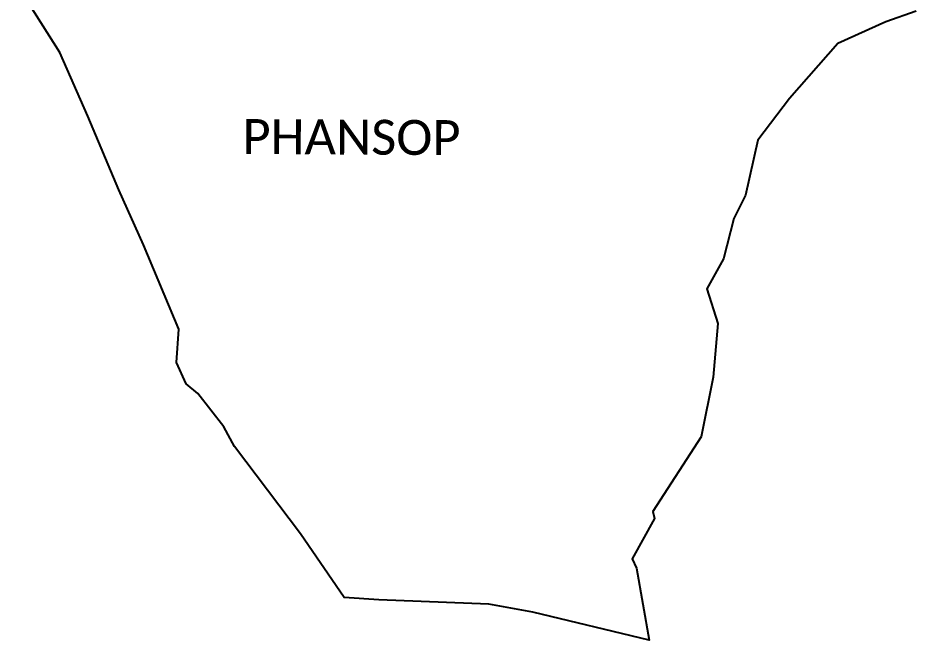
# Model space of a CAD drawing. Header units: metres. Extents: x 316827 to 322033, y 1872732 to 1878514.
# Drawn here: x 318975 to 321648, y 1873005 to 1874856 of the extents above; entities that cross this region are included whole.
import ezdxf

# ---------------------------------------------------------------- set-up
doc = ezdxf.new("R2010")
doc.units = ezdxf.units.M
doc.layers.add('village', color=3, linetype='Continuous')
doc.layers.add('VILLAGE NAME', color=250, linetype='Continuous')
doc.styles.get("Standard").update_dxf_attribs({"font": 'simplex.shx'})

msp = doc.modelspace()

# ---------------------------------------------------------------- linework, layer by layer
at = {"layer": 'village', "color": 6}
msp.add_polyline3d([(321647.6, 1874876.7, 0), (321558.2, 1874844.6, 0), (321414.4, 1874780.4, 0), (321271.4, 1874616.7, 0), (321177, 1874493.1, 0), (321140.4, 1874328.6, 0), (321105.2, 1874259.7, 0), (321074.6, 1874140, 0), (321024.7, 1874050.8, 0), (321058.3, 1873946.7, 0), (321044, 1873787.3, 0), (321008.2, 1873609.8, 0), (320864, 1873387.9, 0), (320869.8, 1873366.6, 0), (320802.6, 1873247.2, 0), (320816.3, 1873219.2, 0), (320853.8, 1873005.4, 0), (320507.2, 1873088, 0), (320376.3, 1873111.7, 0), (320049.5, 1873125.2, 0), (319946.4, 1873132.2, 0), (319815.8, 1873321.8, 0), (319619.2, 1873580.8, 0), (319588.1, 1873640.1, 0), (319510.2, 1873739.1, 0), (319475.5, 1873767.2, 0), (319447, 1873830.9, 0), (319454.4, 1873930.2, 0), (319349.2, 1874181.6, 0), (319275.6, 1874345, 0), (319183.7, 1874563.9, 0), (319099.9, 1874753.4, 0), (318975.3, 1874952.3, 0)], dxfattribs=at)

# ---------------------------------------------------------------- texts
at = {"layer": 'VILLAGE NAME', "insert": (319643.5, 1874555.7), "char_height": 104.042, "attachment_point": 1, "rotation": 359.6762}
msp.add_mtext_dynamic_manual_height_columns('{\\fCalibri|b0|i0|c0|p34;PHANSOP}', width=1755.493, gutter_width=520.2, heights=[0], dxfattribs=at)

doc.saveas('drawing.dxf')
